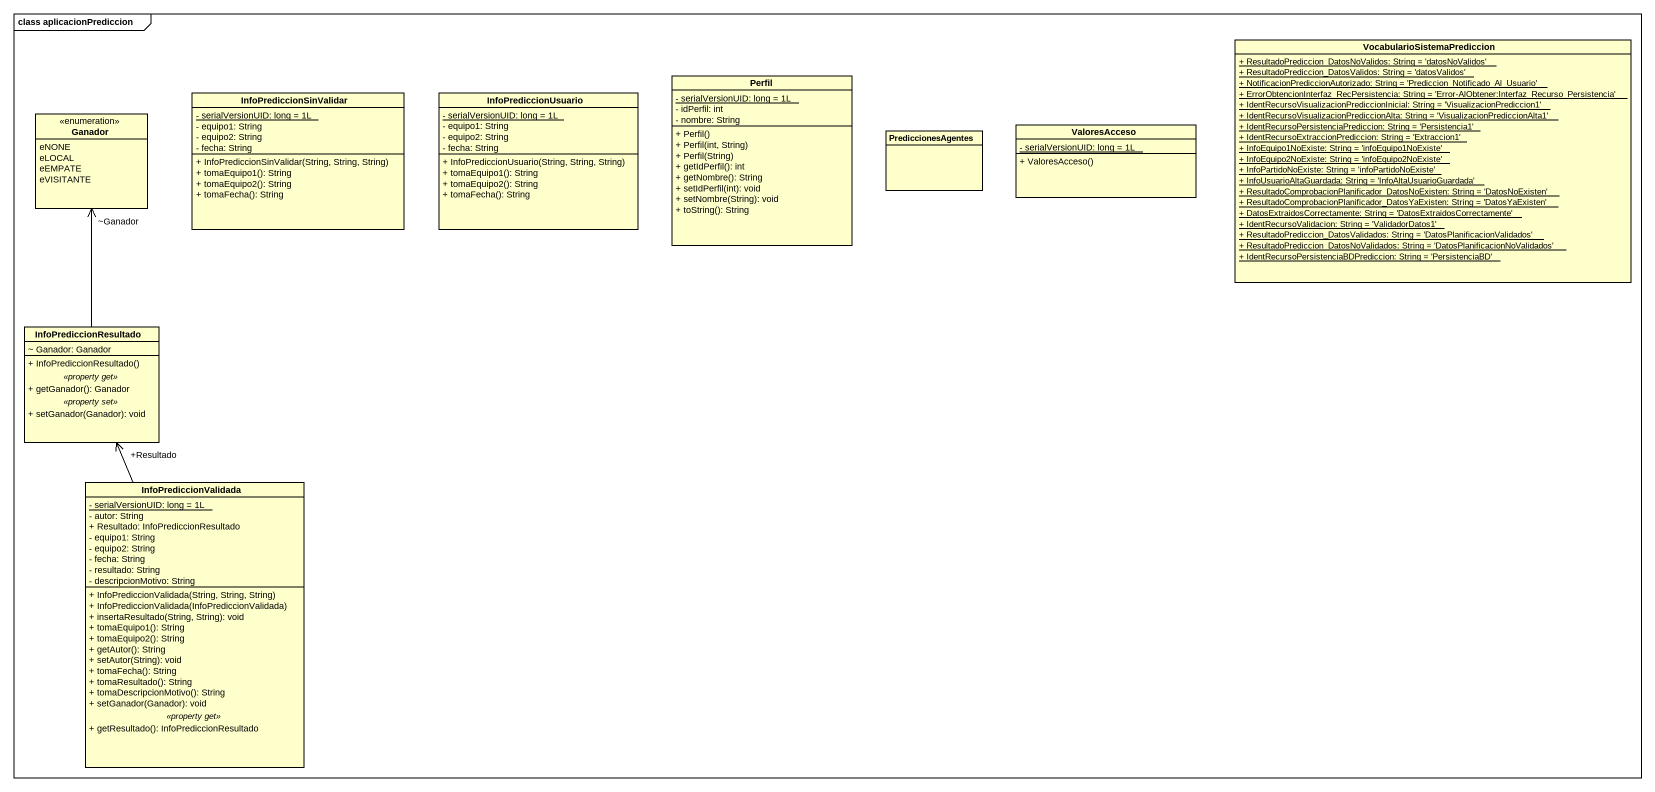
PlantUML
@startuml
mainframe class aplicacionPrediccion
hide circle
hide empty members
skinparam classAttributeIconSize 0
class VocabularioSistemaPrediccion {
  {static} + ResultadoPrediccion_DatosNoValidos: String = 'datosNoValidos'
  {static} + ResultadoPrediccion_DatosValidos: String = 'datosValidos'
  {static} + NotificacionPrediccionAutorizado: String = 'Prediccion_Notificado_Al_Usuario'
  {static} + ErrorObtencionInterfaz_RecPersistencia: String = 'Error-AlObtener:Interfaz_Recurso_Persistencia'
  {static} + IdentRecursoVisualizacionPrediccionInicial: String = 'VisualizacionPrediccion1'
  {static} + IdentRecursoVisualizacionPrediccionAlta: String = 'VisualizacionPrediccionAlta1'
  {static} + IdentRecursoPersistenciaPrediccion: String = 'Persistencia1'
  {static} + IdentRecursoExtraccionPrediccion: String = 'Extraccion1'
  {static} + InfoEquipo1NoExiste: String = 'infoEquipo1NoExiste'
  {static} + InfoEquipo2NoExiste: String = 'infoEquipo2NoExiste'
  {static} + InfoPartidoNoExiste: String = 'infoPartidoNoExiste'
  {static} + InfoUsuarioAltaGuardada: String = 'InfoAltaUsuarioGuardada'
  {static} + ResultadoComprobacionPlanificador_DatosNoExisten: String = 'DatosNoExisten'
  {static} + ResultadoComprobacionPlanificador_DatosYaExisten: String = 'DatosYaExisten'
  {static} + DatosExtraidosCorrectamente: String = 'DatosExtraidosCorrectamente'
  {static} + IdentRecursoValidacion: String = 'ValidadorDatos1'
  {static} + ResultadoPrediccion_DatosValidados: String = 'DatosPlanificacionValidados'
  {static} + ResultadoPrediccion_DatosNoValidados: String = 'DatosPlanificacionNoValidados'
  {static} + IdentRecursoPersistenciaBDPrediccion: String = 'PersistenciaBD'
}
class InfoPrediccionSinValidar {
  {static} - serialVersionUID: long = 1L
  - equipo1: String
  - equipo2: String
  - fecha: String
  + InfoPrediccionSinValidar(String, String, String)
  + tomaEquipo1(): String
  + tomaEquipo2(): String
  + tomaFecha(): String
}
class InfoPrediccionUsuario {
  {static} - serialVersionUID: long = 1L
  - equipo1: String
  - equipo2: String
  - fecha: String
  + InfoPrediccionUsuario(String, String, String)
  + tomaEquipo1(): String
  + tomaEquipo2(): String
  + tomaFecha(): String
}
class Perfil {
  {static} - serialVersionUID: long = 1L
  - idPerfil: int
  - nombre: String
  + Perfil()
  + Perfil(int, String)
  + Perfil(String)
  + getIdPerfil(): int
  + getNombre(): String
  + setIdPerfil(int): void
  + setNombre(String): void
  + toString(): String
}
enum Ganador {
  eNONE
  eLOCAL
  eEMPATE
  eVISITANTE
}
class PrediccionesAgentes
class ValoresAcceso {
  {static} - serialVersionUID: long = 1L
  + ValoresAcceso()
}
class InfoPrediccionResultado {
  ~ Ganador: Ganador
  --
  + InfoPrediccionResultado()
  .. <<property get>> ..
  + getGanador(): Ganador
  .. <<property set>> ..
  + setGanador(Ganador): void
}
class InfoPrediccionValidada {
  {static} - serialVersionUID: long = 1L
  - autor: String
  + Resultado: InfoPrediccionResultado
  - equipo1: String
  - equipo2: String
  - fecha: String
  - resultado: String
  - descripcionMotivo: String
  --
  + InfoPrediccionValidada(String, String, String)
  + InfoPrediccionValidada(InfoPrediccionValidada)
  + insertaResultado(String, String): void
  + tomaEquipo1(): String
  + tomaEquipo2(): String
  + getAutor(): String
  + setAutor(String): void
  + tomaFecha(): String
  + tomaResultado(): String
  + tomaDescripcionMotivo(): String
  + setGanador(Ganador): void
  .. <<property get>> ..
  + getResultado(): InfoPrediccionResultado
}
InfoPrediccionResultado -up-> "~Ganador" Ganador
InfoPrediccionValidada -up-> "+Resultado" InfoPrediccionResultado
@enduml
